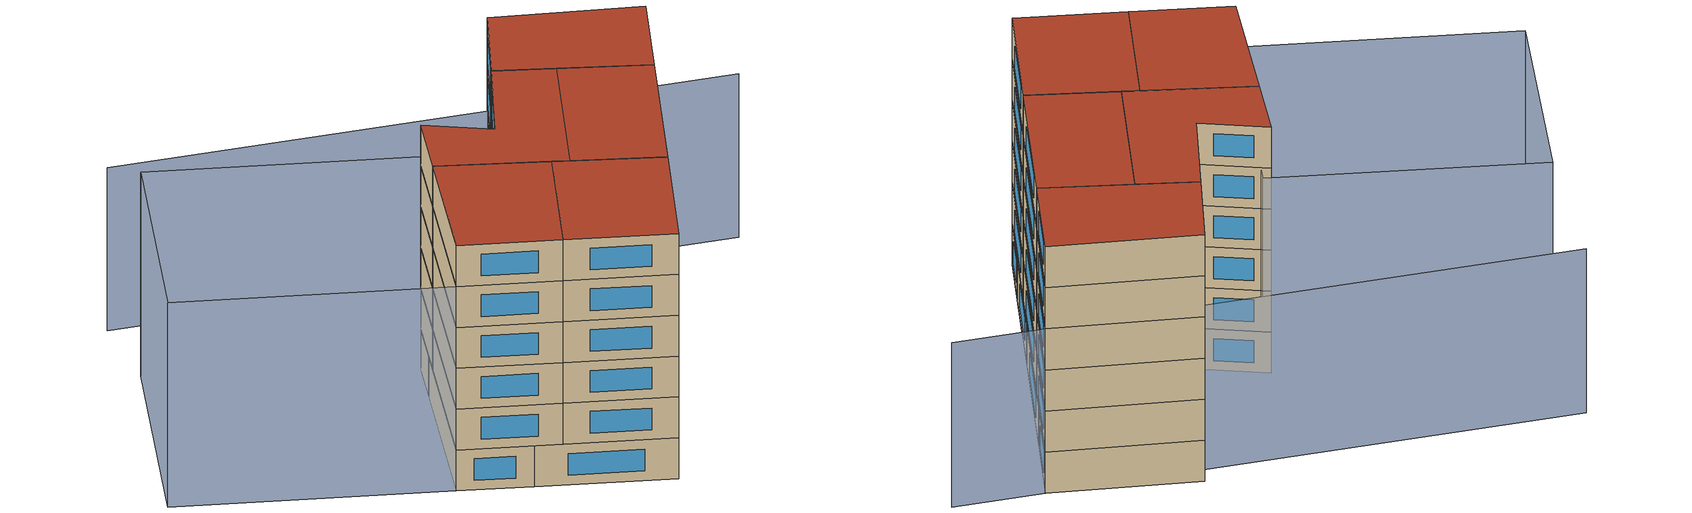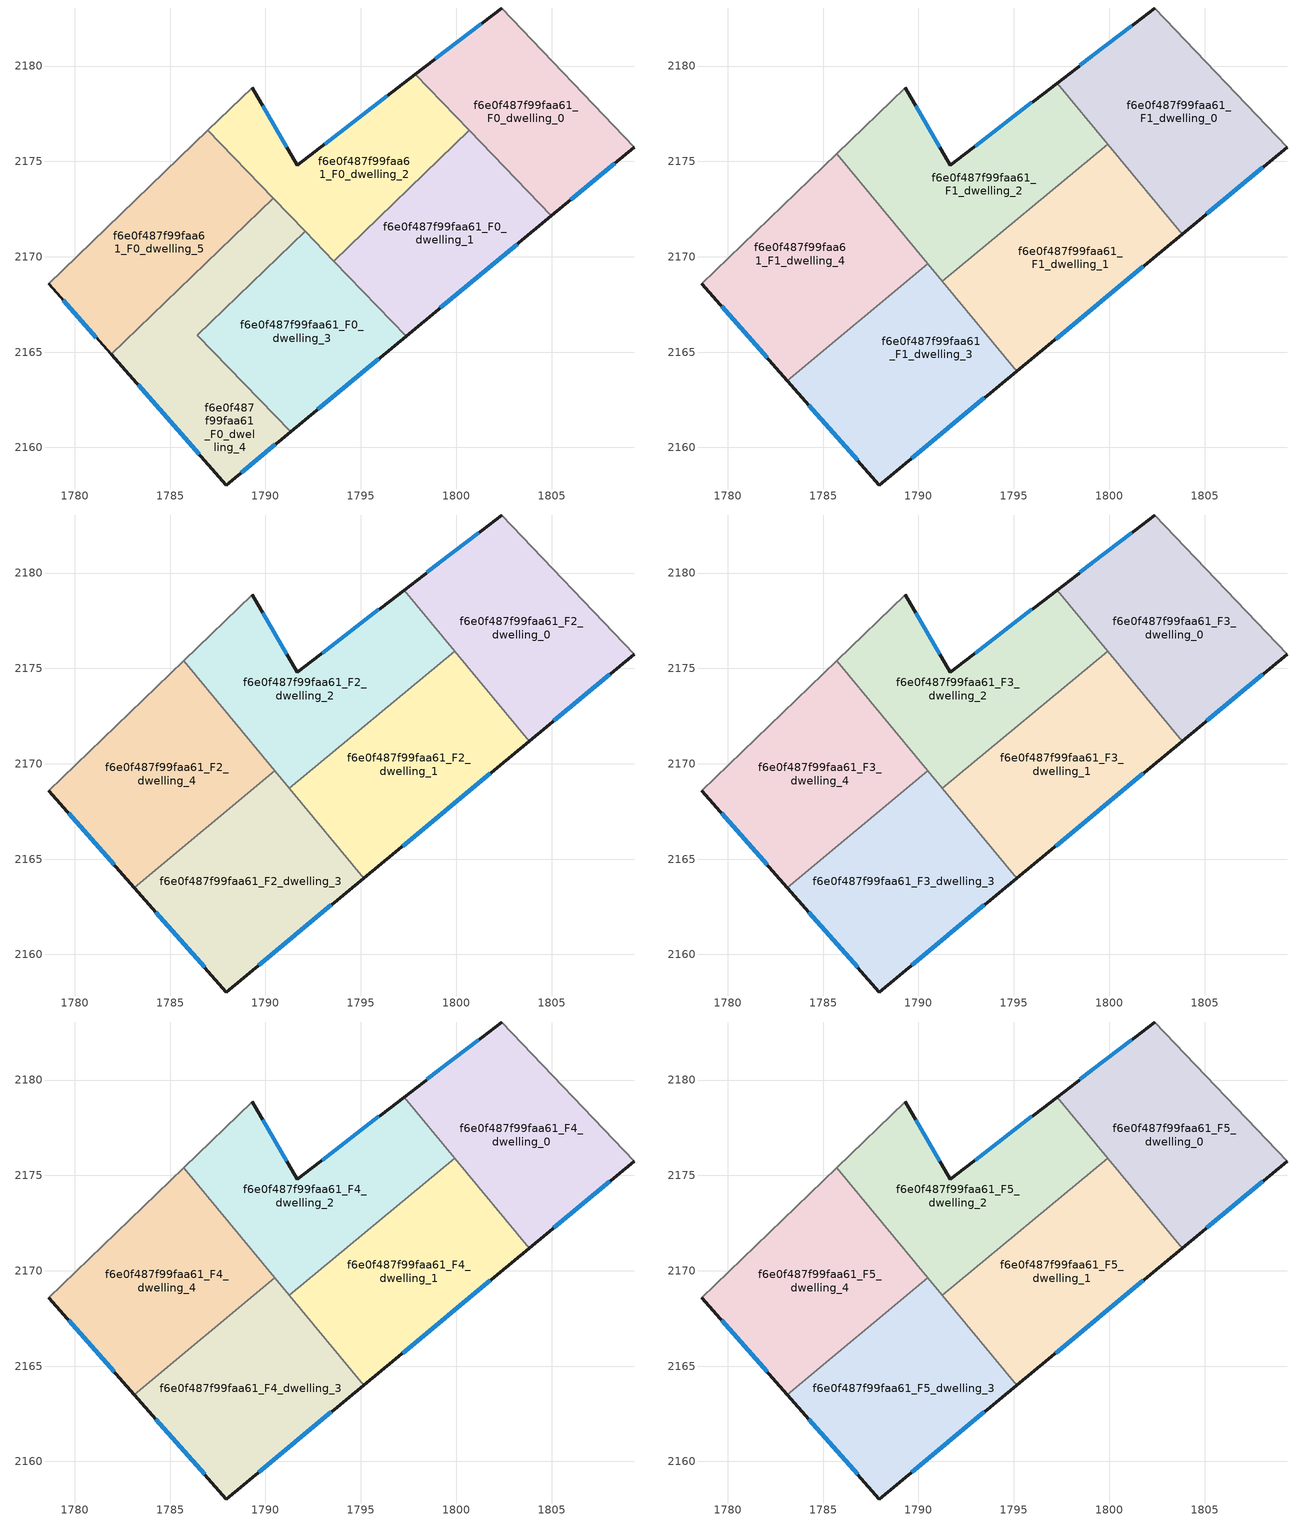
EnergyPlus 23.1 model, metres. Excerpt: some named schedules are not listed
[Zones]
f6e0f487f99faa61_F0_dwelling_0
 floor ground (EU_floor_Construction): 1802.38,2183.04 1809.33,2175.75 1804.99,2172.15 1797.85,2179.55 z0
 wall outside (EU_wall_Construction): 1802.38,2183.04 1797.85,2179.55 / 1804.99,2172.15 1809.33,2175.75 z0:3
 wall adiabatic (EU_wall_Construction): 1809.33,2175.75 1802.38,2183.04 z0:3
 wall to f6e0f487f99faa61_F0_dwelling_1 (EU_wall_Construction): 1800.68,2176.62 1804.99,2172.15 z0:3
 wall to f6e0f487f99faa61_F0_dwelling_2 (EU_wall_Construction): 1797.85,2179.55 1800.68,2176.62 z0:3
 window (EU_Window_Construction): 1801.32,2182.22 1798.91,2180.37 / 1806.01,2173 1808.31,2174.91 z0.7:2.3
f6e0f487f99faa61_F0_dwelling_1
 floor ground (EU_floor_Construction): 1800.68,2176.62 1804.99,2172.15 1797.37,2165.84 1793.58,2169.78 z0
 wall outside (EU_wall_Construction): 1797.37,2165.84 1804.99,2172.15 z0:3
 wall to f6e0f487f99faa61_F0_dwelling_2 (EU_wall_Construction): 1800.68,2176.62 1793.58,2169.78 z0:3
 wall to f6e0f487f99faa61_F0_dwelling_3 (EU_wall_Construction): 1793.58,2169.78 1797.37,2165.84 z0:3
 window (EU_Window_Construction): 1799.16,2167.32 1803.2,2170.67 z0.7:2.3
 ceiling adiabatic (EU_roof_Construction): 1803.83,2171.19 1799.93,2175.89 1793.58,2169.78 1797.37,2165.84 z3
f6e0f487f99faa61_F0_dwelling_2
 floor ground (EU_floor_Construction): 1797.85,2179.55 1800.68,2176.62 1793.58,2169.78 1786.98,2176.62 1789.32,2178.87 1791.66,2174.79 z0
 wall outside (EU_wall_Construction): 1797.85,2179.55 1791.66,2174.79 1789.32,2178.87 z0:3
 wall adiabatic (EU_wall_Construction): 1789.32,2178.87 1786.98,2176.62 z0:3
 wall to f6e0f487f99faa61_F0_dwelling_5 (EU_wall_Construction): 1786.98,2176.62 1790.4,2173.07 z0:3
 wall to f6e0f487f99faa61_F0_dwelling_4 (EU_wall_Construction): 1790.4,2173.08 1792.07,2171.34 z0:3
 wall to f6e0f487f99faa61_F0_dwelling_3 (EU_wall_Construction): 1792.07,2171.34 1793.58,2169.78 z0:3
 window (EU_Window_Construction): 1791.11,2175.75 1789.87,2177.91 / 1796.4,2178.44 1793.11,2175.91 z0.7:2.3
f6e0f487f99faa61_F0_dwelling_3
 floor ground (EU_floor_Construction): 1792.07,2171.34 1797.37,2165.84 1791.32,2160.82 1786.43,2165.89 z0
 wall outside (EU_wall_Construction): 1791.32,2160.82 1797.37,2165.84 z0:3
 wall to f6e0f487f99faa61_F0_dwelling_4 (EU_wall_Construction): 1792.07,2171.34 1786.43,2165.89 1791.32,2160.82 z0:3
 window (EU_Window_Construction): 1792.74,2162 1795.95,2164.66 z0.7:2.3
 ceiling adiabatic (EU_roof_Construction): 1797.37,2165.84 1792.07,2171.34 1790.41,2169.73 1795.15,2164 z3
f6e0f487f99faa61_F0_dwelling_4
 floor ground (EU_floor_Construction): 1790.4,2173.08 1792.07,2171.34 1786.43,2165.89 1791.32,2160.82 1787.96,2158.03 1781.91,2164.89 z0
 wall outside (EU_wall_Construction): 1781.91,2164.89 1787.96,2158.03 1791.32,2160.82 z0:3
 wall to f6e0f487f99faa61_F0_dwelling_5 (EU_wall_Construction): 1790.4,2173.08 1781.91,2164.89 z0:3
 window (EU_Window_Construction): 1788.74,2158.69 1790.53,2160.17 / 1783.33,2163.28 1786.53,2159.64 z0.7:2.3
f6e0f487f99faa61_F0_dwelling_5
 floor ground (EU_floor_Construction): 1786.98,2176.62 1790.4,2173.08 1781.91,2164.89 1778.64,2168.58 z0
 wall outside (EU_wall_Construction): 1778.64,2168.58 1781.91,2164.89 z0:3
 wall adiabatic (EU_wall_Construction): 1786.98,2176.62 1778.64,2168.58 z0:3
 window (EU_Window_Construction): 1779.41,2167.72 1781.14,2165.76 z0.7:2.3
f6e0f487f99faa61_F1_dwelling_0
 floor to f6e0f487f99faa61_F0_dwelling_0 (EU_floor_Construction): 1802.38,2183.04 1809.33,2175.75 1804.99,2172.15 1797.85,2179.55 z3
 floor to f6e0f487f99faa61_F0_dwelling_1 (EU_floor_Construction): 1800.68,2176.62 1804.99,2172.15 1803.83,2171.19 1799.93,2175.9 z3
 floor to f6e0f487f99faa61_F0_dwelling_2 (EU_floor_Construction): 1797.85,2179.55 1800.68,2176.62 1799.93,2175.9 1797.27,2179.11 z3
 wall outside (EU_wall_Construction): 1802.38,2183.04 1797.27,2179.11 / 1803.83,2171.19 1809.33,2175.75 z3:6
 wall adiabatic (EU_wall_Construction): 1809.33,2175.75 1802.38,2183.04 z3:6
 wall to f6e0f487f99faa61_F1_dwelling_1 (EU_wall_Construction): 1799.91,2175.91 1803.83,2171.19 z3:6
 wall to f6e0f487f99faa61_F1_dwelling_2 (EU_wall_Construction): 1797.27,2179.11 1799.91,2175.91 z3:6
 window (EU_Window_Construction): 1801.18,2182.12 1798.47,2180.03 / 1805.12,2172.26 1808.04,2174.68 z3.7:5.3
f6e0f487f99faa61_F1_dwelling_1
 floor to f6e0f487f99faa61_F0_dwelling_2 (EU_floor_Construction): 1799.91,2175.91 1799.93,2175.89 1793.58,2169.78 1793.1,2170.27 z3
 floor adiabatic (EU_floor_Construction): 1799.93,2175.89 1803.83,2171.19 1795.15,2164 1791.24,2168.72 1793.1,2170.27 1793.58,2169.78 z3
 wall outside (EU_wall_Construction): 1795.15,2164 1803.83,2171.19 z3:6
 wall to f6e0f487f99faa61_F1_dwelling_2 (EU_wall_Construction): 1799.91,2175.91 1791.24,2168.72 z3:6
 wall to f6e0f487f99faa61_F1_dwelling_3 (EU_wall_Construction): 1791.24,2168.72 1795.15,2164 z3:6
 window (EU_Window_Construction): 1797.19,2165.69 1801.79,2169.5 z3.7:5.3
f6e0f487f99faa61_F1_dwelling_2
 floor to f6e0f487f99faa61_F0_dwelling_2 (EU_floor_Construction): 1797.27,2179.11 1799.91,2175.91 1793.1,2170.27 1786.98,2176.62 1789.32,2178.87 1791.66,2174.79 z3
 floor to f6e0f487f99faa61_F0_dwelling_4 (EU_floor_Construction): 1790.4,2173.07 1792.07,2171.34 1790.41,2169.73 1788.86,2171.59 z3
 floor to f6e0f487f99faa61_F0_dwelling_5 (EU_floor_Construction): 1786.98,2176.62 1790.4,2173.07 1788.86,2171.59 1785.71,2175.4 z3
 floor adiabatic (EU_floor_Construction): 1792.07,2171.34 1793.1,2170.27 1791.24,2168.72 1790.41,2169.73 z3
 wall outside (EU_wall_Construction): 1797.27,2179.11 1791.66,2174.79 1789.32,2178.87 z3:6
 wall adiabatic (EU_wall_Construction): 1789.32,2178.87 1785.71,2175.4 z3:6
 wall to f6e0f487f99faa61_F1_dwelling_4 (EU_wall_Construction): 1785.71,2175.4 1790.49,2169.62 z3:6
 wall to f6e0f487f99faa61_F1_dwelling_3 (EU_wall_Construction): 1790.49,2169.62 1791.24,2168.72 z3:6
 window (EU_Window_Construction): 1791.11,2175.75 1789.87,2177.91 / 1795.95,2178.09 1792.97,2175.8 z3.7:5.3
f6e0f487f99faa61_F1_dwelling_3
 floor to f6e0f487f99faa61_F0_dwelling_3 (EU_floor_Construction): 1790.49,2169.62 1795.15,2164 1791.32,2160.82 1786.43,2165.89 1789.08,2168.45 z3
 floor to f6e0f487f99faa61_F0_dwelling_4 (EU_floor_Construction): 1789.08,2168.45 1786.43,2165.89 1791.32,2160.82 1787.96,2158.03 1783.12,2163.51 z3
 wall outside (EU_wall_Construction): 1783.12,2163.51 1787.96,2158.03 1795.15,2164 z3:6
 wall to f6e0f487f99faa61_F1_dwelling_4 (EU_wall_Construction): 1790.49,2169.62 1783.12,2163.51 z3:6
 window (EU_Window_Construction): 1784.26,2162.22 1786.82,2159.32 / 1789.65,2159.43 1793.46,2162.6 z3.7:5.3
f6e0f487f99faa61_F1_dwelling_4
 floor to f6e0f487f99faa61_F0_dwelling_4 (EU_floor_Construction): 1788.86,2171.59 1790.41,2169.73 1789.08,2168.45 1783.12,2163.51 1781.91,2164.89 z3
 floor to f6e0f487f99faa61_F0_dwelling_5 (EU_floor_Construction): 1785.71,2175.4 1788.86,2171.59 1781.91,2164.89 1778.64,2168.58 z3
 floor to f6e0f487f99faa61_F0_dwelling_3 (EU_floor_Construction): 1790.41,2169.73 1790.49,2169.62 1789.08,2168.45 z3
 wall outside (EU_wall_Construction): 1778.64,2168.58 1783.12,2163.51 z3:6
 wall adiabatic (EU_wall_Construction): 1785.71,2175.4 1778.64,2168.58 z3:6
 window (EU_Window_Construction): 1779.69,2167.39 1782.07,2164.7 z3.7:5.3
f6e0f487f99faa61_F2_dwelling_0
 floor to f6e0f487f99faa61_F1_dwelling_0 (EU_floor_Construction): 1802.38,2183.04 1809.33,2175.75 1803.83,2171.19 1797.27,2179.11 z6
 wall outside (EU_wall_Construction): 1802.38,2183.04 1797.27,2179.11 / 1803.83,2171.19 1809.33,2175.75 z6:9
 wall adiabatic (EU_wall_Construction): 1809.33,2175.75 1802.38,2183.04 z6:9
 wall to f6e0f487f99faa61_F2_dwelling_1 (EU_wall_Construction): 1799.91,2175.91 1803.83,2171.19 z6:9
 wall to f6e0f487f99faa61_F2_dwelling_2 (EU_wall_Construction): 1797.27,2179.11 1799.91,2175.91 z6:9
 window (EU_Window_Construction): 1801.18,2182.12 1798.47,2180.03 / 1805.12,2172.26 1808.04,2174.68 z6.7:8.3
f6e0f487f99faa61_F2_dwelling_1
 floor to f6e0f487f99faa61_F1_dwelling_1 (EU_floor_Construction): 1799.91,2175.91 1803.83,2171.19 1795.15,2164 1791.24,2168.72 z6
 wall outside (EU_wall_Construction): 1795.15,2164 1803.83,2171.19 z6:9
 wall to f6e0f487f99faa61_F2_dwelling_2 (EU_wall_Construction): 1799.91,2175.91 1791.24,2168.72 z6:9
 wall to f6e0f487f99faa61_F2_dwelling_3 (EU_wall_Construction): 1791.24,2168.72 1795.15,2164 z6:9
 window (EU_Window_Construction): 1797.19,2165.69 1801.79,2169.5 z6.7:8.3
f6e0f487f99faa61_F2_dwelling_2
 floor to f6e0f487f99faa61_F1_dwelling_2 (EU_floor_Construction): 1797.27,2179.11 1799.91,2175.91 1791.24,2168.72 1785.71,2175.4 1789.32,2178.87 1791.66,2174.79 z6
 wall outside (EU_wall_Construction): 1797.27,2179.11 1791.66,2174.79 1789.32,2178.87 z6:9
 wall adiabatic (EU_wall_Construction): 1789.32,2178.87 1785.71,2175.4 z6:9
 wall to f6e0f487f99faa61_F2_dwelling_4 (EU_wall_Construction): 1785.71,2175.4 1790.49,2169.62 z6:9
 wall to f6e0f487f99faa61_F2_dwelling_3 (EU_wall_Construction): 1790.49,2169.62 1791.24,2168.72 z6:9
 window (EU_Window_Construction): 1791.11,2175.75 1789.87,2177.91 / 1795.95,2178.09 1792.97,2175.8 z6.7:8.3
f6e0f487f99faa61_F2_dwelling_3
 floor to f6e0f487f99faa61_F1_dwelling_3 (EU_floor_Construction): 1790.49,2169.62 1795.15,2164 1787.96,2158.03 1783.12,2163.51 z6
 wall outside (EU_wall_Construction): 1783.12,2163.51 1787.96,2158.03 1795.15,2164 z6:9
 wall to f6e0f487f99faa61_F2_dwelling_4 (EU_wall_Construction): 1790.49,2169.62 1783.12,2163.51 z6:9
 window (EU_Window_Construction): 1784.26,2162.22 1786.82,2159.32 / 1789.65,2159.43 1793.46,2162.6 z6.7:8.3
f6e0f487f99faa61_F2_dwelling_4
 floor to f6e0f487f99faa61_F1_dwelling_4 (EU_floor_Construction): 1785.71,2175.4 1790.49,2169.62 1783.12,2163.51 1778.64,2168.58 z6
 wall outside (EU_wall_Construction): 1778.64,2168.58 1783.12,2163.51 z6:9
 wall adiabatic (EU_wall_Construction): 1785.71,2175.4 1778.64,2168.58 z6:9
 window (EU_Window_Construction): 1779.69,2167.39 1782.07,2164.7 z6.7:8.3
f6e0f487f99faa61_F3_dwelling_0
 floor to f6e0f487f99faa61_F2_dwelling_0 (EU_floor_Construction): 1802.38,2183.04 1809.33,2175.75 1803.83,2171.19 1797.27,2179.11 z9
 wall outside (EU_wall_Construction): 1802.38,2183.04 1797.27,2179.11 / 1803.83,2171.19 1809.33,2175.75 z9:12
 wall adiabatic (EU_wall_Construction): 1809.33,2175.75 1802.38,2183.04 z9:12
 wall to f6e0f487f99faa61_F3_dwelling_1 (EU_wall_Construction): 1799.91,2175.91 1803.83,2171.19 z9:12
 wall to f6e0f487f99faa61_F3_dwelling_2 (EU_wall_Construction): 1797.27,2179.11 1799.91,2175.91 z9:12
 window (EU_Window_Construction): 1801.18,2182.12 1798.47,2180.03 / 1805.12,2172.26 1808.04,2174.68 z9.7:11.3
f6e0f487f99faa61_F3_dwelling_1
 floor to f6e0f487f99faa61_F2_dwelling_1 (EU_floor_Construction): 1799.91,2175.91 1803.83,2171.19 1795.15,2164 1791.24,2168.72 z9
 wall outside (EU_wall_Construction): 1795.15,2164 1803.83,2171.19 z9:12
 wall to f6e0f487f99faa61_F3_dwelling_2 (EU_wall_Construction): 1799.91,2175.91 1791.24,2168.72 z9:12
 wall to f6e0f487f99faa61_F3_dwelling_3 (EU_wall_Construction): 1791.24,2168.72 1795.15,2164 z9:12
 window (EU_Window_Construction): 1797.19,2165.69 1801.79,2169.5 z9.7:11.3
f6e0f487f99faa61_F3_dwelling_2
 floor to f6e0f487f99faa61_F2_dwelling_2 (EU_floor_Construction): 1797.27,2179.11 1799.91,2175.91 1791.24,2168.72 1785.71,2175.4 1789.32,2178.87 1791.66,2174.79 z9
 wall outside (EU_wall_Construction): 1797.27,2179.11 1791.66,2174.79 1789.32,2178.87 z9:12
 wall adiabatic (EU_wall_Construction): 1789.32,2178.87 1785.71,2175.4 z9:12
 wall to f6e0f487f99faa61_F3_dwelling_4 (EU_wall_Construction): 1785.71,2175.4 1790.49,2169.62 z9:12
 wall to f6e0f487f99faa61_F3_dwelling_3 (EU_wall_Construction): 1790.49,2169.62 1791.24,2168.72 z9:12
 window (EU_Window_Construction): 1791.11,2175.75 1789.87,2177.91 / 1795.95,2178.09 1792.97,2175.8 z9.7:11.3
f6e0f487f99faa61_F3_dwelling_3
 floor to f6e0f487f99faa61_F2_dwelling_3 (EU_floor_Construction): 1790.49,2169.62 1795.15,2164 1787.96,2158.03 1783.12,2163.51 z9
 wall outside (EU_wall_Construction): 1783.12,2163.51 1787.96,2158.03 1795.15,2164 z9:12
 wall to f6e0f487f99faa61_F3_dwelling_4 (EU_wall_Construction): 1790.49,2169.62 1783.12,2163.51 z9:12
 window (EU_Window_Construction): 1784.26,2162.22 1786.82,2159.32 / 1789.65,2159.43 1793.46,2162.6 z9.7:11.3
f6e0f487f99faa61_F3_dwelling_4
 floor to f6e0f487f99faa61_F2_dwelling_4 (EU_floor_Construction): 1785.71,2175.4 1790.49,2169.62 1783.12,2163.51 1778.64,2168.58 z9
 wall outside (EU_wall_Construction): 1778.64,2168.58 1783.12,2163.51 z9:12
 wall adiabatic (EU_wall_Construction): 1785.71,2175.4 1778.64,2168.58 z9:12
 window (EU_Window_Construction): 1779.69,2167.39 1782.07,2164.7 z9.7:11.3
f6e0f487f99faa61_F4_dwelling_0
 floor to f6e0f487f99faa61_F3_dwelling_0 (EU_floor_Construction): 1802.38,2183.04 1809.33,2175.75 1803.83,2171.19 1797.27,2179.11 z12
 wall outside (EU_wall_Construction): 1802.38,2183.04 1797.27,2179.11 / 1803.83,2171.19 1809.33,2175.75 z12:15
 wall adiabatic (EU_wall_Construction): 1809.33,2175.75 1802.38,2183.04 z12:15
 wall to f6e0f487f99faa61_F4_dwelling_1 (EU_wall_Construction): 1799.91,2175.91 1803.83,2171.19 z12:15
 wall to f6e0f487f99faa61_F4_dwelling_2 (EU_wall_Construction): 1797.27,2179.11 1799.91,2175.91 z12:15
 window (EU_Window_Construction): 1801.18,2182.12 1798.47,2180.03 / 1805.12,2172.26 1808.04,2174.68 z12.7:14.3
f6e0f487f99faa61_F4_dwelling_1
 floor to f6e0f487f99faa61_F3_dwelling_1 (EU_floor_Construction): 1799.91,2175.91 1803.83,2171.19 1795.15,2164 1791.24,2168.72 z12
 wall outside (EU_wall_Construction): 1795.15,2164 1803.83,2171.19 z12:15
 wall to f6e0f487f99faa61_F4_dwelling_2 (EU_wall_Construction): 1799.91,2175.91 1791.24,2168.72 z12:15
 wall to f6e0f487f99faa61_F4_dwelling_3 (EU_wall_Construction): 1791.24,2168.72 1795.15,2164 z12:15
 window (EU_Window_Construction): 1797.19,2165.69 1801.79,2169.5 z12.7:14.3
f6e0f487f99faa61_F4_dwelling_2
 floor to f6e0f487f99faa61_F3_dwelling_2 (EU_floor_Construction): 1797.27,2179.11 1799.91,2175.91 1791.24,2168.72 1785.71,2175.4 1789.32,2178.87 1791.66,2174.79 z12
 wall outside (EU_wall_Construction): 1797.27,2179.11 1791.66,2174.79 1789.32,2178.87 z12:15
 wall adiabatic (EU_wall_Construction): 1789.32,2178.87 1785.71,2175.4 z12:15
 wall to f6e0f487f99faa61_F4_dwelling_4 (EU_wall_Construction): 1785.71,2175.4 1790.49,2169.62 z12:15
 wall to f6e0f487f99faa61_F4_dwelling_3 (EU_wall_Construction): 1790.49,2169.62 1791.24,2168.72 z12:15
 window (EU_Window_Construction): 1791.11,2175.75 1789.87,2177.91 / 1795.95,2178.09 1792.97,2175.8 z12.7:14.3
f6e0f487f99faa61_F4_dwelling_3
 floor to f6e0f487f99faa61_F3_dwelling_3 (EU_floor_Construction): 1790.49,2169.62 1795.15,2164 1787.96,2158.03 1783.12,2163.51 z12
 wall outside (EU_wall_Construction): 1783.12,2163.51 1787.96,2158.03 1795.15,2164 z12:15
 wall to f6e0f487f99faa61_F4_dwelling_4 (EU_wall_Construction): 1790.49,2169.62 1783.12,2163.51 z12:15
 window (EU_Window_Construction): 1784.26,2162.22 1786.82,2159.32 / 1789.65,2159.43 1793.46,2162.6 z12.7:14.3
f6e0f487f99faa61_F4_dwelling_4
 floor to f6e0f487f99faa61_F3_dwelling_4 (EU_floor_Construction): 1785.71,2175.4 1790.49,2169.62 1783.12,2163.51 1778.64,2168.58 z12
 wall outside (EU_wall_Construction): 1778.64,2168.58 1783.12,2163.51 z12:15
 wall adiabatic (EU_wall_Construction): 1785.71,2175.4 1778.64,2168.58 z12:15
 window (EU_Window_Construction): 1779.69,2167.39 1782.07,2164.7 z12.7:14.3
f6e0f487f99faa61_F5_dwelling_0
 floor to f6e0f487f99faa61_F4_dwelling_0 (EU_floor_Construction): 1802.38,2183.04 1809.33,2175.75 1803.83,2171.19 1797.27,2179.11 z15
 wall outside (EU_wall_Construction): 1802.38,2183.04 1797.27,2179.11 / 1803.83,2171.19 1809.33,2175.75 z15:18
 wall adiabatic (EU_wall_Construction): 1809.33,2175.75 1802.38,2183.04 z15:18
 wall to f6e0f487f99faa61_F5_dwelling_1 (EU_wall_Construction): 1799.91,2175.91 1803.83,2171.19 z15:18
 wall to f6e0f487f99faa61_F5_dwelling_2 (EU_wall_Construction): 1797.27,2179.11 1799.91,2175.91 z15:18
 window (EU_Window_Construction): 1801.18,2182.12 1798.47,2180.03 / 1805.12,2172.26 1808.04,2174.68 z15.7:17.3
 roof outside (EU_roof_Construction): 1809.33,2175.75 1802.38,2183.04 1797.27,2179.11 1803.83,2171.19 z18
f6e0f487f99faa61_F5_dwelling_1
 floor to f6e0f487f99faa61_F4_dwelling_1 (EU_floor_Construction): 1799.91,2175.91 1803.83,2171.19 1795.15,2164 1791.24,2168.72 z15
 wall outside (EU_wall_Construction): 1795.15,2164 1803.83,2171.19 z15:18
 wall to f6e0f487f99faa61_F5_dwelling_2 (EU_wall_Construction): 1799.91,2175.91 1791.24,2168.72 z15:18
 wall to f6e0f487f99faa61_F5_dwelling_3 (EU_wall_Construction): 1791.24,2168.72 1795.15,2164 z15:18
 window (EU_Window_Construction): 1797.19,2165.69 1801.79,2169.5 z15.7:17.3
 roof outside (EU_roof_Construction): 1803.83,2171.19 1799.91,2175.91 1791.24,2168.72 1795.15,2164 z18
f6e0f487f99faa61_F5_dwelling_2
 floor to f6e0f487f99faa61_F4_dwelling_2 (EU_floor_Construction): 1797.27,2179.11 1799.91,2175.91 1791.24,2168.72 1785.71,2175.4 1789.32,2178.87 1791.66,2174.79 z15
 wall outside (EU_wall_Construction): 1797.27,2179.11 1791.66,2174.79 1789.32,2178.87 z15:18
 wall adiabatic (EU_wall_Construction): 1789.32,2178.87 1785.71,2175.4 z15:18
 wall to f6e0f487f99faa61_F5_dwelling_4 (EU_wall_Construction): 1785.71,2175.4 1790.49,2169.62 z15:18
 wall to f6e0f487f99faa61_F5_dwelling_3 (EU_wall_Construction): 1790.49,2169.62 1791.24,2168.72 z15:18
 window (EU_Window_Construction): 1791.11,2175.75 1789.87,2177.91 / 1795.95,2178.09 1792.97,2175.8 z15.7:17.3
 roof outside (EU_roof_Construction): 1799.91,2175.91 1797.27,2179.11 1791.66,2174.79 1789.32,2178.87 1785.71,2175.4 1791.24,2168.72 z18
f6e0f487f99faa61_F5_dwelling_3
 floor to f6e0f487f99faa61_F4_dwelling_3 (EU_floor_Construction): 1790.49,2169.62 1795.15,2164 1787.96,2158.03 1783.12,2163.51 z15
 wall outside (EU_wall_Construction): 1783.12,2163.51 1787.96,2158.03 1795.15,2164 z15:18
 wall to f6e0f487f99faa61_F5_dwelling_4 (EU_wall_Construction): 1790.49,2169.62 1783.12,2163.51 z15:18
 window (EU_Window_Construction): 1784.26,2162.22 1786.82,2159.32 / 1789.65,2159.43 1793.46,2162.6 z15.7:17.3
 roof outside (EU_roof_Construction): 1795.15,2164 1790.49,2169.62 1783.12,2163.51 1787.96,2158.03 z18
f6e0f487f99faa61_F5_dwelling_4
 floor to f6e0f487f99faa61_F4_dwelling_4 (EU_floor_Construction): 1785.71,2175.4 1790.49,2169.62 1783.12,2163.51 1778.64,2168.58 z15
 wall outside (EU_wall_Construction): 1778.64,2168.58 1783.12,2163.51 z15:18
 wall adiabatic (EU_wall_Construction): 1785.71,2175.4 1778.64,2168.58 z15:18
 window (EU_Window_Construction): 1779.69,2167.39 1782.07,2164.7 z15.7:17.3
 roof outside (EU_roof_Construction): 1790.49,2169.62 1785.71,2175.4 1778.64,2168.58 1783.12,2163.51 z18
shading: 1778.64,2168.58 1766.56,2182.25 / 1766.56,2182.25 1778.54,2192.84 / 1778.54,2192.84 1790.62,2179.17 / 1790.62,2179.17 1778.64,2168.58 z0:15; 1814.09,2171.95 1781.83,2197.74 z0:12
[Building]
EU S2 Campaign: North Axis=0; Terrain=City; Solar Distribution=FullExterior
[Site:Location]
Budapest.Ferenc.Liszt.Intl.AP: Latitude=47.437; Longitude=19.256; Time Zone=1; Elevation=185
[SizingPeriod:WeatherFileDays]
AnnualSizingPeriod: Begin Month=1; Begin Day of Month=1; End Month=12; End Day of Month=31; Day of Week for Start Day=Monday; Use Weather File Daylight Saving Period=No; Use Weather File Rain and Snow Indicators=No
[MATERIAL]
EU_InternalMass_Material: Roughness=MediumRough; Thickness=0.1; Conductivity=1; Density=1800; Specific Heat=900; Thermal Absorptance=0.9; Solar Absorptance=0.7; Visible Absorptance=0.7
[MATERIAL:NOMASS] Roughness=MediumRough; Thermal Absorptance=0.9; Solar Absorptance=0.7; Visible Absorptance=0.7
Name | Thermal Resistance
EU_wall_NoMass | 0.832559
EU_roof_NoMass | 1.39638
EU_floor_NoMass | 0.872794
[WINDOWMATERIAL:SIMPLEGLAZINGSYSTEM]
EU_Window_SimpleGlazing: UFactor=2.79869; Solar Heat Gain Coefficient=0.75; Visible Transmittance=0.75
[CONSTRUCTION]
EU_wall_Construction: EU_wall_NoMass
EU_roof_Construction: EU_roof_NoMass
EU_floor_Construction: EU_floor_NoMass
EU_Window_Construction: EU_Window_SimpleGlazing
EU_InternalMass_Construction: EU_InternalMass_Material
[ZONE] Type=1; Multiplier=1; Ceiling Height=autocalculate; Floor Area=autocalculate; Part of Total Floor Area=Yes
Name | Volume
f6e0f487f99faa61_F0_dwelling_0 | 172.727
f6e0f487f99faa61_F1_dwelling_0; f6e0f487f99faa61_F2_dwelling_0; f6e0f487f99faa61_F3_dwelling_0; f6e0f487f99faa61_F4_dwelling_0; f6e0f487f99faa61_F5_dwelling_0 | 207.276
f6e0f487f99faa61_F0_dwelling_1 | 172.74
f6e0f487f99faa61_F1_dwelling_1; f6e0f487f99faa61_F2_dwelling_1; f6e0f487f99faa61_F3_dwelling_1; f6e0f487f99faa61_F4_dwelling_1; f6e0f487f99faa61_F5_dwelling_1 | 207.293
f6e0f487f99faa61_F0_dwelling_2 | 172.738
f6e0f487f99faa61_F1_dwelling_2; f6e0f487f99faa61_F2_dwelling_2; f6e0f487f99faa61_F3_dwelling_2; f6e0f487f99faa61_F4_dwelling_2; f6e0f487f99faa61_F5_dwelling_2 | 207.295
f6e0f487f99faa61_F0_dwelling_3 | 172.755
f6e0f487f99faa61_F1_dwelling_3; f6e0f487f99faa61_F2_dwelling_3; f6e0f487f99faa61_F3_dwelling_3; f6e0f487f99faa61_F4_dwelling_3; f6e0f487f99faa61_F5_dwelling_3 | 207.298
f6e0f487f99faa61_F0_dwelling_4 | 172.744
f6e0f487f99faa61_F1_dwelling_4; f6e0f487f99faa61_F2_dwelling_4; f6e0f487f99faa61_F3_dwelling_4; f6e0f487f99faa61_F4_dwelling_4; f6e0f487f99faa61_F5_dwelling_4 | 207.283
f6e0f487f99faa61_F0_dwelling_5 | 172.737
[INTERNALMASS] Construction=EU_InternalMass_Construction
Name | Zone or ZoneList | Surface Area
f6e0f487f99faa61_F0_dwelling_0_EU_InternalMass | f6e0f487f99faa61_F0_dwelling_0 | 57.5757
f6e0f487f99faa61_F0_dwelling_1_EU_InternalMass | f6e0f487f99faa61_F0_dwelling_1 | 57.5794
f6e0f487f99faa61_F0_dwelling_2_EU_InternalMass | f6e0f487f99faa61_F0_dwelling_2 | 57.5788
f6e0f487f99faa61_F0_dwelling_3_EU_InternalMass | f6e0f487f99faa61_F0_dwelling_3 | 57.5857
f6e0f487f99faa61_F0_dwelling_4_EU_InternalMass | f6e0f487f99faa61_F0_dwelling_4 | 57.5813
f6e0f487f99faa61_F0_dwelling_5_EU_InternalMass | f6e0f487f99faa61_F0_dwelling_5 | 57.5795
f6e0f487f99faa61_F1_dwelling_0_EU_InternalMass | f6e0f487f99faa61_F1_dwelling_0 | 69.092
f6e0f487f99faa61_F1_dwelling_1_EU_InternalMass | f6e0f487f99faa61_F1_dwelling_1 | 69.0971
f6e0f487f99faa61_F1_dwelling_2_EU_InternalMass | f6e0f487f99faa61_F1_dwelling_2 | 69.0998
f6e0f487f99faa61_F1_dwelling_3_EU_InternalMass | f6e0f487f99faa61_F1_dwelling_3 | 69.0997
f6e0f487f99faa61_F1_dwelling_4_EU_InternalMass | f6e0f487f99faa61_F1_dwelling_4 | 69.0938
f6e0f487f99faa61_F2_dwelling_0_EU_InternalMass | f6e0f487f99faa61_F2_dwelling_0 | 69.092
f6e0f487f99faa61_F2_dwelling_1_EU_InternalMass | f6e0f487f99faa61_F2_dwelling_1 | 69.0971
f6e0f487f99faa61_F2_dwelling_2_EU_InternalMass | f6e0f487f99faa61_F2_dwelling_2 | 69.0998
f6e0f487f99faa61_F2_dwelling_3_EU_InternalMass | f6e0f487f99faa61_F2_dwelling_3 | 69.0997
f6e0f487f99faa61_F2_dwelling_4_EU_InternalMass | f6e0f487f99faa61_F2_dwelling_4 | 69.0938
f6e0f487f99faa61_F3_dwelling_0_EU_InternalMass | f6e0f487f99faa61_F3_dwelling_0 | 69.092
f6e0f487f99faa61_F3_dwelling_1_EU_InternalMass | f6e0f487f99faa61_F3_dwelling_1 | 69.0971
f6e0f487f99faa61_F3_dwelling_2_EU_InternalMass | f6e0f487f99faa61_F3_dwelling_2 | 69.0998
f6e0f487f99faa61_F3_dwelling_3_EU_InternalMass | f6e0f487f99faa61_F3_dwelling_3 | 69.0997
f6e0f487f99faa61_F3_dwelling_4_EU_InternalMass | f6e0f487f99faa61_F3_dwelling_4 | 69.0938
f6e0f487f99faa61_F4_dwelling_0_EU_InternalMass | f6e0f487f99faa61_F4_dwelling_0 | 69.092
f6e0f487f99faa61_F4_dwelling_1_EU_InternalMass | f6e0f487f99faa61_F4_dwelling_1 | 69.0971
f6e0f487f99faa61_F4_dwelling_2_EU_InternalMass | f6e0f487f99faa61_F4_dwelling_2 | 69.0998
f6e0f487f99faa61_F4_dwelling_3_EU_InternalMass | f6e0f487f99faa61_F4_dwelling_3 | 69.0997
f6e0f487f99faa61_F4_dwelling_4_EU_InternalMass | f6e0f487f99faa61_F4_dwelling_4 | 69.0938
f6e0f487f99faa61_F5_dwelling_0_EU_InternalMass | f6e0f487f99faa61_F5_dwelling_0 | 69.092
f6e0f487f99faa61_F5_dwelling_1_EU_InternalMass | f6e0f487f99faa61_F5_dwelling_1 | 69.0971
f6e0f487f99faa61_F5_dwelling_2_EU_InternalMass | f6e0f487f99faa61_F5_dwelling_2 | 69.0998
f6e0f487f99faa61_F5_dwelling_3_EU_InternalMass | f6e0f487f99faa61_F5_dwelling_3 | 69.0997
f6e0f487f99faa61_F5_dwelling_4_EU_InternalMass | f6e0f487f99faa61_F5_dwelling_4 | 69.0938
[OTHEREQUIPMENT] Fuel Type=Electricity; Design Level Calculation Method=Watts/Area; Power per Zone Floor Area=1; Fraction Latent=0; Fraction Radiant=0; Fraction Lost=0; Carbon Dioxide Generation Rate=0; EndUse Subcategory=EU_Step8_InternalGains
Name | Zone or ZoneList or Space or SpaceList | Schedule
EU_Step8_InternalGain_f6e0f487f99faa61_F0_dwelling_0_f000 | f6e0f487f99faa61_F0_dwelling_0 | EU_Step8_GainSchedule_f6e0f487f99faa61_F0_dwelling_0_f000
EU_Step8_InternalGain_f6e0f487f99faa61_F0_dwelling_1_f000 | f6e0f487f99faa61_F0_dwelling_1 | EU_Step8_GainSchedule_f6e0f487f99faa61_F0_dwelling_1_f000
EU_Step8_InternalGain_f6e0f487f99faa61_F0_dwelling_2_f000 | f6e0f487f99faa61_F0_dwelling_2 | EU_Step8_GainSchedule_f6e0f487f99faa61_F0_dwelling_2_f000
EU_Step8_InternalGain_f6e0f487f99faa61_F0_dwelling_3_f000 | f6e0f487f99faa61_F0_dwelling_3 | EU_Step8_GainSchedule_f6e0f487f99faa61_F0_dwelling_3_f000
EU_Step8_InternalGain_f6e0f487f99faa61_F0_dwelling_4_f000 | f6e0f487f99faa61_F0_dwelling_4 | EU_Step8_GainSchedule_f6e0f487f99faa61_F0_dwelling_4_f000
EU_Step8_InternalGain_f6e0f487f99faa61_F0_dwelling_5_f000 | f6e0f487f99faa61_F0_dwelling_5 | EU_Step8_GainSchedule_f6e0f487f99faa61_F0_dwelling_5_f000
EU_Step8_InternalGain_f6e0f487f99faa61_F1_dwelling_0_f000 | f6e0f487f99faa61_F1_dwelling_0 | EU_Step8_GainSchedule_f6e0f487f99faa61_F1_dwelling_0_f000
EU_Step8_InternalGain_f6e0f487f99faa61_F1_dwelling_1_f000 | f6e0f487f99faa61_F1_dwelling_1 | EU_Step8_GainSchedule_f6e0f487f99faa61_F1_dwelling_1_f000
EU_Step8_InternalGain_f6e0f487f99faa61_F1_dwelling_2_f000 | f6e0f487f99faa61_F1_dwelling_2 | EU_Step8_GainSchedule_f6e0f487f99faa61_F1_dwelling_2_f000
EU_Step8_InternalGain_f6e0f487f99faa61_F1_dwelling_3_f000 | f6e0f487f99faa61_F1_dwelling_3 | EU_Step8_GainSchedule_f6e0f487f99faa61_F1_dwelling_3_f000
EU_Step8_InternalGain_f6e0f487f99faa61_F1_dwelling_4_f000 | f6e0f487f99faa61_F1_dwelling_4 | EU_Step8_GainSchedule_f6e0f487f99faa61_F1_dwelling_4_f000
EU_Step8_InternalGain_f6e0f487f99faa61_F2_dwelling_0_f000 | f6e0f487f99faa61_F2_dwelling_0 | EU_Step8_GainSchedule_f6e0f487f99faa61_F2_dwelling_0_f000
EU_Step8_InternalGain_f6e0f487f99faa61_F2_dwelling_1_f000 | f6e0f487f99faa61_F2_dwelling_1 | EU_Step8_GainSchedule_f6e0f487f99faa61_F2_dwelling_1_f000
EU_Step8_InternalGain_f6e0f487f99faa61_F2_dwelling_2_f000 | f6e0f487f99faa61_F2_dwelling_2 | EU_Step8_GainSchedule_f6e0f487f99faa61_F2_dwelling_2_f000
EU_Step8_InternalGain_f6e0f487f99faa61_F2_dwelling_3_f000 | f6e0f487f99faa61_F2_dwelling_3 | EU_Step8_GainSchedule_f6e0f487f99faa61_F2_dwelling_3_f000
EU_Step8_InternalGain_f6e0f487f99faa61_F2_dwelling_4_f000 | f6e0f487f99faa61_F2_dwelling_4 | EU_Step8_GainSchedule_f6e0f487f99faa61_F2_dwelling_4_f000
EU_Step8_InternalGain_f6e0f487f99faa61_F3_dwelling_0_f000 | f6e0f487f99faa61_F3_dwelling_0 | EU_Step8_GainSchedule_f6e0f487f99faa61_F3_dwelling_0_f000
EU_Step8_InternalGain_f6e0f487f99faa61_F3_dwelling_1_f000 | f6e0f487f99faa61_F3_dwelling_1 | EU_Step8_GainSchedule_f6e0f487f99faa61_F3_dwelling_1_f000
EU_Step8_InternalGain_f6e0f487f99faa61_F3_dwelling_2_f000 | f6e0f487f99faa61_F3_dwelling_2 | EU_Step8_GainSchedule_f6e0f487f99faa61_F3_dwelling_2_f000
EU_Step8_InternalGain_f6e0f487f99faa61_F3_dwelling_3_f000 | f6e0f487f99faa61_F3_dwelling_3 | EU_Step8_GainSchedule_f6e0f487f99faa61_F3_dwelling_3_f000
EU_Step8_InternalGain_f6e0f487f99faa61_F3_dwelling_4_f000 | f6e0f487f99faa61_F3_dwelling_4 | EU_Step8_GainSchedule_f6e0f487f99faa61_F3_dwelling_4_f000
EU_Step8_InternalGain_f6e0f487f99faa61_F4_dwelling_0_f000 | f6e0f487f99faa61_F4_dwelling_0 | EU_Step8_GainSchedule_f6e0f487f99faa61_F4_dwelling_0_f000
EU_Step8_InternalGain_f6e0f487f99faa61_F4_dwelling_1_f000 | f6e0f487f99faa61_F4_dwelling_1 | EU_Step8_GainSchedule_f6e0f487f99faa61_F4_dwelling_1_f000
EU_Step8_InternalGain_f6e0f487f99faa61_F4_dwelling_2_f000 | f6e0f487f99faa61_F4_dwelling_2 | EU_Step8_GainSchedule_f6e0f487f99faa61_F4_dwelling_2_f000
EU_Step8_InternalGain_f6e0f487f99faa61_F4_dwelling_3_f000 | f6e0f487f99faa61_F4_dwelling_3 | EU_Step8_GainSchedule_f6e0f487f99faa61_F4_dwelling_3_f000
EU_Step8_InternalGain_f6e0f487f99faa61_F4_dwelling_4_f000 | f6e0f487f99faa61_F4_dwelling_4 | EU_Step8_GainSchedule_f6e0f487f99faa61_F4_dwelling_4_f000
EU_Step8_InternalGain_f6e0f487f99faa61_F5_dwelling_0_f000 | f6e0f487f99faa61_F5_dwelling_0 | EU_Step8_GainSchedule_f6e0f487f99faa61_F5_dwelling_0_f000
EU_Step8_InternalGain_f6e0f487f99faa61_F5_dwelling_1_f000 | f6e0f487f99faa61_F5_dwelling_1 | EU_Step8_GainSchedule_f6e0f487f99faa61_F5_dwelling_1_f000
EU_Step8_InternalGain_f6e0f487f99faa61_F5_dwelling_2_f000 | f6e0f487f99faa61_F5_dwelling_2 | EU_Step8_GainSchedule_f6e0f487f99faa61_F5_dwelling_2_f000
EU_Step8_InternalGain_f6e0f487f99faa61_F5_dwelling_3_f000 | f6e0f487f99faa61_F5_dwelling_3 | EU_Step8_GainSchedule_f6e0f487f99faa61_F5_dwelling_3_f000
EU_Step8_InternalGain_f6e0f487f99faa61_F5_dwelling_4_f000 | f6e0f487f99faa61_F5_dwelling_4 | EU_Step8_GainSchedule_f6e0f487f99faa61_F5_dwelling_4_f000
[ZONEVENTILATION:DESIGNFLOWRATE] Schedule=EU_AlwaysOn; Design Flow Rate Calculation Method=AirChanges/Hour; Air Changes per Hour=0.475469; Ventilation Type=Natural; Fan Pressure Rise=0; Fan Total Efficiency=1; Constant Term Coefficient=1; Temperature Term Coefficient=0; Velocity Term Coefficient=0; Velocity Squared Term Coefficient=0; Minimum Indoor Temperature=-100; Maximum Indoor Temperature=100; Delta Temperature=-100; Minimum Outdoor Temperature=-100; Maximum Outdoor Temperature=100; Maximum Wind Speed=40
Name | Zone or ZoneList or Space or SpaceList
EU_ConstantAir_f6e0f487f99faa61_F0_dwelling_0 | f6e0f487f99faa61_F0_dwelling_0
EU_ConstantAir_f6e0f487f99faa61_F0_dwelling_1 | f6e0f487f99faa61_F0_dwelling_1
EU_ConstantAir_f6e0f487f99faa61_F0_dwelling_2 | f6e0f487f99faa61_F0_dwelling_2
EU_ConstantAir_f6e0f487f99faa61_F0_dwelling_3 | f6e0f487f99faa61_F0_dwelling_3
EU_ConstantAir_f6e0f487f99faa61_F0_dwelling_4 | f6e0f487f99faa61_F0_dwelling_4
EU_ConstantAir_f6e0f487f99faa61_F0_dwelling_5 | f6e0f487f99faa61_F0_dwelling_5
EU_ConstantAir_f6e0f487f99faa61_F1_dwelling_0 | f6e0f487f99faa61_F1_dwelling_0
EU_ConstantAir_f6e0f487f99faa61_F1_dwelling_1 | f6e0f487f99faa61_F1_dwelling_1
EU_ConstantAir_f6e0f487f99faa61_F1_dwelling_2 | f6e0f487f99faa61_F1_dwelling_2
EU_ConstantAir_f6e0f487f99faa61_F1_dwelling_3 | f6e0f487f99faa61_F1_dwelling_3
EU_ConstantAir_f6e0f487f99faa61_F1_dwelling_4 | f6e0f487f99faa61_F1_dwelling_4
EU_ConstantAir_f6e0f487f99faa61_F2_dwelling_0 | f6e0f487f99faa61_F2_dwelling_0
EU_ConstantAir_f6e0f487f99faa61_F2_dwelling_1 | f6e0f487f99faa61_F2_dwelling_1
EU_ConstantAir_f6e0f487f99faa61_F2_dwelling_2 | f6e0f487f99faa61_F2_dwelling_2
EU_ConstantAir_f6e0f487f99faa61_F2_dwelling_3 | f6e0f487f99faa61_F2_dwelling_3
EU_ConstantAir_f6e0f487f99faa61_F2_dwelling_4 | f6e0f487f99faa61_F2_dwelling_4
EU_ConstantAir_f6e0f487f99faa61_F3_dwelling_0 | f6e0f487f99faa61_F3_dwelling_0
EU_ConstantAir_f6e0f487f99faa61_F3_dwelling_1 | f6e0f487f99faa61_F3_dwelling_1
EU_ConstantAir_f6e0f487f99faa61_F3_dwelling_2 | f6e0f487f99faa61_F3_dwelling_2
EU_ConstantAir_f6e0f487f99faa61_F3_dwelling_3 | f6e0f487f99faa61_F3_dwelling_3
EU_ConstantAir_f6e0f487f99faa61_F3_dwelling_4 | f6e0f487f99faa61_F3_dwelling_4
EU_ConstantAir_f6e0f487f99faa61_F4_dwelling_0 | f6e0f487f99faa61_F4_dwelling_0
EU_ConstantAir_f6e0f487f99faa61_F4_dwelling_1 | f6e0f487f99faa61_F4_dwelling_1
EU_ConstantAir_f6e0f487f99faa61_F4_dwelling_2 | f6e0f487f99faa61_F4_dwelling_2
EU_ConstantAir_f6e0f487f99faa61_F4_dwelling_3 | f6e0f487f99faa61_F4_dwelling_3
EU_ConstantAir_f6e0f487f99faa61_F4_dwelling_4 | f6e0f487f99faa61_F4_dwelling_4
EU_ConstantAir_f6e0f487f99faa61_F5_dwelling_0 | f6e0f487f99faa61_F5_dwelling_0
EU_ConstantAir_f6e0f487f99faa61_F5_dwelling_1 | f6e0f487f99faa61_F5_dwelling_1
EU_ConstantAir_f6e0f487f99faa61_F5_dwelling_2 | f6e0f487f99faa61_F5_dwelling_2
EU_ConstantAir_f6e0f487f99faa61_F5_dwelling_3 | f6e0f487f99faa61_F5_dwelling_3
EU_ConstantAir_f6e0f487f99faa61_F5_dwelling_4 | f6e0f487f99faa61_F5_dwelling_4
[HVACTEMPLATE:ZONE:IDEALLOADSAIRSYSTEM] System Availability Schedule=EU_AlwaysOn; Maximum Heating Supply Air Temperature=50; Minimum Cooling Supply Air Temperature=13; Maximum Heating Supply Air Humidity Ratio=0.0156; Minimum Cooling Supply Air Humidity Ratio=0.0077; Heating Limit=NoLimit; Cooling Limit=NoLimit; Heating Availability Schedule=EU_AlwaysOn; Cooling Availability Schedule=EU_CoolingOff; Dehumidification Control Type=ConstantSensibleHeatRatio; Cooling Sensible Heat Ratio=0.7; Dehumidification Setpoint=60; Humidification Control Type=None; Humidification Setpoint=30; Outdoor Air Method=None; Outdoor Air Flow Rate per Person=0.00944; Outdoor Air Flow Rate per Zone Floor Area=0; Outdoor Air Flow Rate per Zone=0; Demand Controlled Ventilation Type=None; Outdoor Air Economizer Type=NoEconomizer; Heat Recovery Type=None; Sensible Heat Recovery Effectiveness=0.7; Latent Heat Recovery Effectiveness=0.65
Name | Template Thermostat
f6e0f487f99faa61_F0_dwelling_0 | EU_HeatOnly_f6e0f487f99faa61_F0_dwelling_0
f6e0f487f99faa61_F0_dwelling_1 | EU_HeatOnly_f6e0f487f99faa61_F0_dwelling_1
f6e0f487f99faa61_F0_dwelling_2 | EU_HeatOnly_f6e0f487f99faa61_F0_dwelling_2
f6e0f487f99faa61_F0_dwelling_3 | EU_HeatOnly_f6e0f487f99faa61_F0_dwelling_3
f6e0f487f99faa61_F0_dwelling_4 | EU_HeatOnly_f6e0f487f99faa61_F0_dwelling_4
f6e0f487f99faa61_F0_dwelling_5 | EU_HeatOnly_f6e0f487f99faa61_F0_dwelling_5
f6e0f487f99faa61_F1_dwelling_0 | EU_HeatOnly_f6e0f487f99faa61_F1_dwelling_0
f6e0f487f99faa61_F1_dwelling_1 | EU_HeatOnly_f6e0f487f99faa61_F1_dwelling_1
f6e0f487f99faa61_F1_dwelling_2 | EU_HeatOnly_f6e0f487f99faa61_F1_dwelling_2
f6e0f487f99faa61_F1_dwelling_3 | EU_HeatOnly_f6e0f487f99faa61_F1_dwelling_3
f6e0f487f99faa61_F1_dwelling_4 | EU_HeatOnly_f6e0f487f99faa61_F1_dwelling_4
f6e0f487f99faa61_F2_dwelling_0 | EU_HeatOnly_f6e0f487f99faa61_F2_dwelling_0
f6e0f487f99faa61_F2_dwelling_1 | EU_HeatOnly_f6e0f487f99faa61_F2_dwelling_1
f6e0f487f99faa61_F2_dwelling_2 | EU_HeatOnly_f6e0f487f99faa61_F2_dwelling_2
f6e0f487f99faa61_F2_dwelling_3 | EU_HeatOnly_f6e0f487f99faa61_F2_dwelling_3
f6e0f487f99faa61_F2_dwelling_4 | EU_HeatOnly_f6e0f487f99faa61_F2_dwelling_4
f6e0f487f99faa61_F3_dwelling_0 | EU_HeatOnly_f6e0f487f99faa61_F3_dwelling_0
f6e0f487f99faa61_F3_dwelling_1 | EU_HeatOnly_f6e0f487f99faa61_F3_dwelling_1
f6e0f487f99faa61_F3_dwelling_2 | EU_HeatOnly_f6e0f487f99faa61_F3_dwelling_2
f6e0f487f99faa61_F3_dwelling_3 | EU_HeatOnly_f6e0f487f99faa61_F3_dwelling_3
f6e0f487f99faa61_F3_dwelling_4 | EU_HeatOnly_f6e0f487f99faa61_F3_dwelling_4
f6e0f487f99faa61_F4_dwelling_0 | EU_HeatOnly_f6e0f487f99faa61_F4_dwelling_0
f6e0f487f99faa61_F4_dwelling_1 | EU_HeatOnly_f6e0f487f99faa61_F4_dwelling_1
f6e0f487f99faa61_F4_dwelling_2 | EU_HeatOnly_f6e0f487f99faa61_F4_dwelling_2
f6e0f487f99faa61_F4_dwelling_3 | EU_HeatOnly_f6e0f487f99faa61_F4_dwelling_3
f6e0f487f99faa61_F4_dwelling_4 | EU_HeatOnly_f6e0f487f99faa61_F4_dwelling_4
f6e0f487f99faa61_F5_dwelling_0 | EU_HeatOnly_f6e0f487f99faa61_F5_dwelling_0
f6e0f487f99faa61_F5_dwelling_1 | EU_HeatOnly_f6e0f487f99faa61_F5_dwelling_1
f6e0f487f99faa61_F5_dwelling_2 | EU_HeatOnly_f6e0f487f99faa61_F5_dwelling_2
f6e0f487f99faa61_F5_dwelling_3 | EU_HeatOnly_f6e0f487f99faa61_F5_dwelling_3
f6e0f487f99faa61_F5_dwelling_4 | EU_HeatOnly_f6e0f487f99faa61_F5_dwelling_4
[SIZING:ZONE] Zone Cooling Design Supply Air Temperature Input Method=SupplyAirTemperature; Zone Cooling Design Supply Air Temperature=13; Zone Heating Design Supply Air Temperature Input Method=SupplyAirTemperature; Zone Heating Design Supply Air Temperature=50; Zone Cooling Design Supply Air Humidity Ratio=0.008; Zone Heating Design Supply Air Humidity Ratio=0.008; Cooling Design Air Flow Method=DesignDay; Cooling Design Air Flow Rate=0; Cooling Minimum Air Flow per Zone Floor Area=0.000762; Cooling Minimum Air Flow=0; Cooling Minimum Air Flow Fraction=0.2; Heating Design Air Flow Method=DesignDay; Heating Design Air Flow Rate=0; Heating Maximum Air Flow per Zone Floor Area=0.002032; Heating Maximum Air Flow=0.141576; Heating Maximum Air Flow Fraction=0.3; Account for Dedicated Outdoor Air System=No; Dedicated Outdoor Air System Control Strategy=NeutralSupplyAir; Dedicated Outdoor Air Low Setpoint Temperature for Design=autosize; Dedicated Outdoor Air High Setpoint Temperature for Design=autosize; Zone Load Sizing Method=Sensible Load Only No Latent Load; Zone Latent Cooling Design Supply Air Humidity Ratio Input Method=HumidityRatioDifference; Zone Cooling Design Supply Air Humidity Ratio Difference=0.005; Zone Latent Heating Design Supply Air Humidity Ratio Input Method=HumidityRatioDifference; Zone Humidification Design Supply Air Humidity Ratio Difference=0.005
f6e0f487f99faa61_F0_dwelling_0; f6e0f487f99faa61_F0_dwelling_1; f6e0f487f99faa61_F0_dwelling_2; f6e0f487f99faa61_F0_dwelling_3; f6e0f487f99faa61_F0_dwelling_4; f6e0f487f99faa61_F0_dwelling_5; f6e0f487f99faa61_F1_dwelling_0; f6e0f487f99faa61_F1_dwelling_1; f6e0f487f99faa61_F1_dwelling_2; f6e0f487f99faa61_F1_dwelling_3; f6e0f487f99faa61_F1_dwelling_4; f6e0f487f99faa61_F2_dwelling_0; f6e0f487f99faa61_F2_dwelling_1; f6e0f487f99faa61_F2_dwelling_2; f6e0f487f99faa61_F2_dwelling_3; f6e0f487f99faa61_F2_dwelling_4; f6e0f487f99faa61_F3_dwelling_0; f6e0f487f99faa61_F3_dwelling_1; f6e0f487f99faa61_F3_dwelling_2; f6e0f487f99faa61_F3_dwelling_3; f6e0f487f99faa61_F3_dwelling_4; f6e0f487f99faa61_F4_dwelling_0; f6e0f487f99faa61_F4_dwelling_1; f6e0f487f99faa61_F4_dwelling_2; f6e0f487f99faa61_F4_dwelling_3; f6e0f487f99faa61_F4_dwelling_4; f6e0f487f99faa61_F5_dwelling_0; f6e0f487f99faa61_F5_dwelling_1; f6e0f487f99faa61_F5_dwelling_2; f6e0f487f99faa61_F5_dwelling_3; f6e0f487f99faa61_F5_dwelling_4
[SCHEDULE:FILE] Column Number=1; Rows to Skip at Top=0; Number of Hours of Data=8760; Column Separator=Comma; Interpolate to Timestep=No; Minutes per Item=60; Adjust Schedule for Daylight Savings=Yes
Name | File
EU_Step8_GainSchedule_f6e0f487f99faa61_F0_dwelling_0_f000 | ../../schedules/f6e0f487f99faa61/f6e0f487f99faa61_F0_dwelling_0_f000_gain.csv
EU_Step8_GainSchedule_f6e0f487f99faa61_F0_dwelling_1_f000 | ../../schedules/f6e0f487f99faa61/f6e0f487f99faa61_F0_dwelling_1_f000_gain.csv
EU_Step8_GainSchedule_f6e0f487f99faa61_F0_dwelling_2_f000 | ../../schedules/f6e0f487f99faa61/f6e0f487f99faa61_F0_dwelling_2_f000_gain.csv
EU_Step8_GainSchedule_f6e0f487f99faa61_F0_dwelling_3_f000 | ../../schedules/f6e0f487f99faa61/f6e0f487f99faa61_F0_dwelling_3_f000_gain.csv
EU_Step8_GainSchedule_f6e0f487f99faa61_F0_dwelling_4_f000 | ../../schedules/f6e0f487f99faa61/f6e0f487f99faa61_F0_dwelling_4_f000_gain.csv
EU_Step8_GainSchedule_f6e0f487f99faa61_F0_dwelling_5_f000 | ../../schedules/f6e0f487f99faa61/f6e0f487f99faa61_F0_dwelling_5_f000_gain.csv
EU_Step8_GainSchedule_f6e0f487f99faa61_F1_dwelling_0_f000 | ../../schedules/f6e0f487f99faa61/f6e0f487f99faa61_F1_dwelling_0_f000_gain.csv
EU_Step8_GainSchedule_f6e0f487f99faa61_F1_dwelling_1_f000 | ../../schedules/f6e0f487f99faa61/f6e0f487f99faa61_F1_dwelling_1_f000_gain.csv
EU_Step8_GainSchedule_f6e0f487f99faa61_F1_dwelling_2_f000 | ../../schedules/f6e0f487f99faa61/f6e0f487f99faa61_F1_dwelling_2_f000_gain.csv
EU_Step8_GainSchedule_f6e0f487f99faa61_F1_dwelling_3_f000 | ../../schedules/f6e0f487f99faa61/f6e0f487f99faa61_F1_dwelling_3_f000_gain.csv
EU_Step8_GainSchedule_f6e0f487f99faa61_F1_dwelling_4_f000 | ../../schedules/f6e0f487f99faa61/f6e0f487f99faa61_F1_dwelling_4_f000_gain.csv
EU_Step8_GainSchedule_f6e0f487f99faa61_F2_dwelling_0_f000 | ../../schedules/f6e0f487f99faa61/f6e0f487f99faa61_F2_dwelling_0_f000_gain.csv
EU_Step8_GainSchedule_f6e0f487f99faa61_F2_dwelling_1_f000 | ../../schedules/f6e0f487f99faa61/f6e0f487f99faa61_F2_dwelling_1_f000_gain.csv
EU_Step8_GainSchedule_f6e0f487f99faa61_F2_dwelling_2_f000 | ../../schedules/f6e0f487f99faa61/f6e0f487f99faa61_F2_dwelling_2_f000_gain.csv
EU_Step8_GainSchedule_f6e0f487f99faa61_F2_dwelling_3_f000 | ../../schedules/f6e0f487f99faa61/f6e0f487f99faa61_F2_dwelling_3_f000_gain.csv
EU_Step8_GainSchedule_f6e0f487f99faa61_F2_dwelling_4_f000 | ../../schedules/f6e0f487f99faa61/f6e0f487f99faa61_F2_dwelling_4_f000_gain.csv
EU_Step8_GainSchedule_f6e0f487f99faa61_F3_dwelling_0_f000 | ../../schedules/f6e0f487f99faa61/f6e0f487f99faa61_F3_dwelling_0_f000_gain.csv
EU_Step8_GainSchedule_f6e0f487f99faa61_F3_dwelling_1_f000 | ../../schedules/f6e0f487f99faa61/f6e0f487f99faa61_F3_dwelling_1_f000_gain.csv
EU_Step8_GainSchedule_f6e0f487f99faa61_F3_dwelling_2_f000 | ../../schedules/f6e0f487f99faa61/f6e0f487f99faa61_F3_dwelling_2_f000_gain.csv
EU_Step8_GainSchedule_f6e0f487f99faa61_F3_dwelling_3_f000 | ../../schedules/f6e0f487f99faa61/f6e0f487f99faa61_F3_dwelling_3_f000_gain.csv
EU_Step8_GainSchedule_f6e0f487f99faa61_F3_dwelling_4_f000 | ../../schedules/f6e0f487f99faa61/f6e0f487f99faa61_F3_dwelling_4_f000_gain.csv
EU_Step8_GainSchedule_f6e0f487f99faa61_F4_dwelling_0_f000 | ../../schedules/f6e0f487f99faa61/f6e0f487f99faa61_F4_dwelling_0_f000_gain.csv
EU_Step8_GainSchedule_f6e0f487f99faa61_F4_dwelling_1_f000 | ../../schedules/f6e0f487f99faa61/f6e0f487f99faa61_F4_dwelling_1_f000_gain.csv
EU_Step8_GainSchedule_f6e0f487f99faa61_F4_dwelling_2_f000 | ../../schedules/f6e0f487f99faa61/f6e0f487f99faa61_F4_dwelling_2_f000_gain.csv
EU_Step8_GainSchedule_f6e0f487f99faa61_F4_dwelling_3_f000 | ../../schedules/f6e0f487f99faa61/f6e0f487f99faa61_F4_dwelling_3_f000_gain.csv
EU_Step8_GainSchedule_f6e0f487f99faa61_F4_dwelling_4_f000 | ../../schedules/f6e0f487f99faa61/f6e0f487f99faa61_F4_dwelling_4_f000_gain.csv
